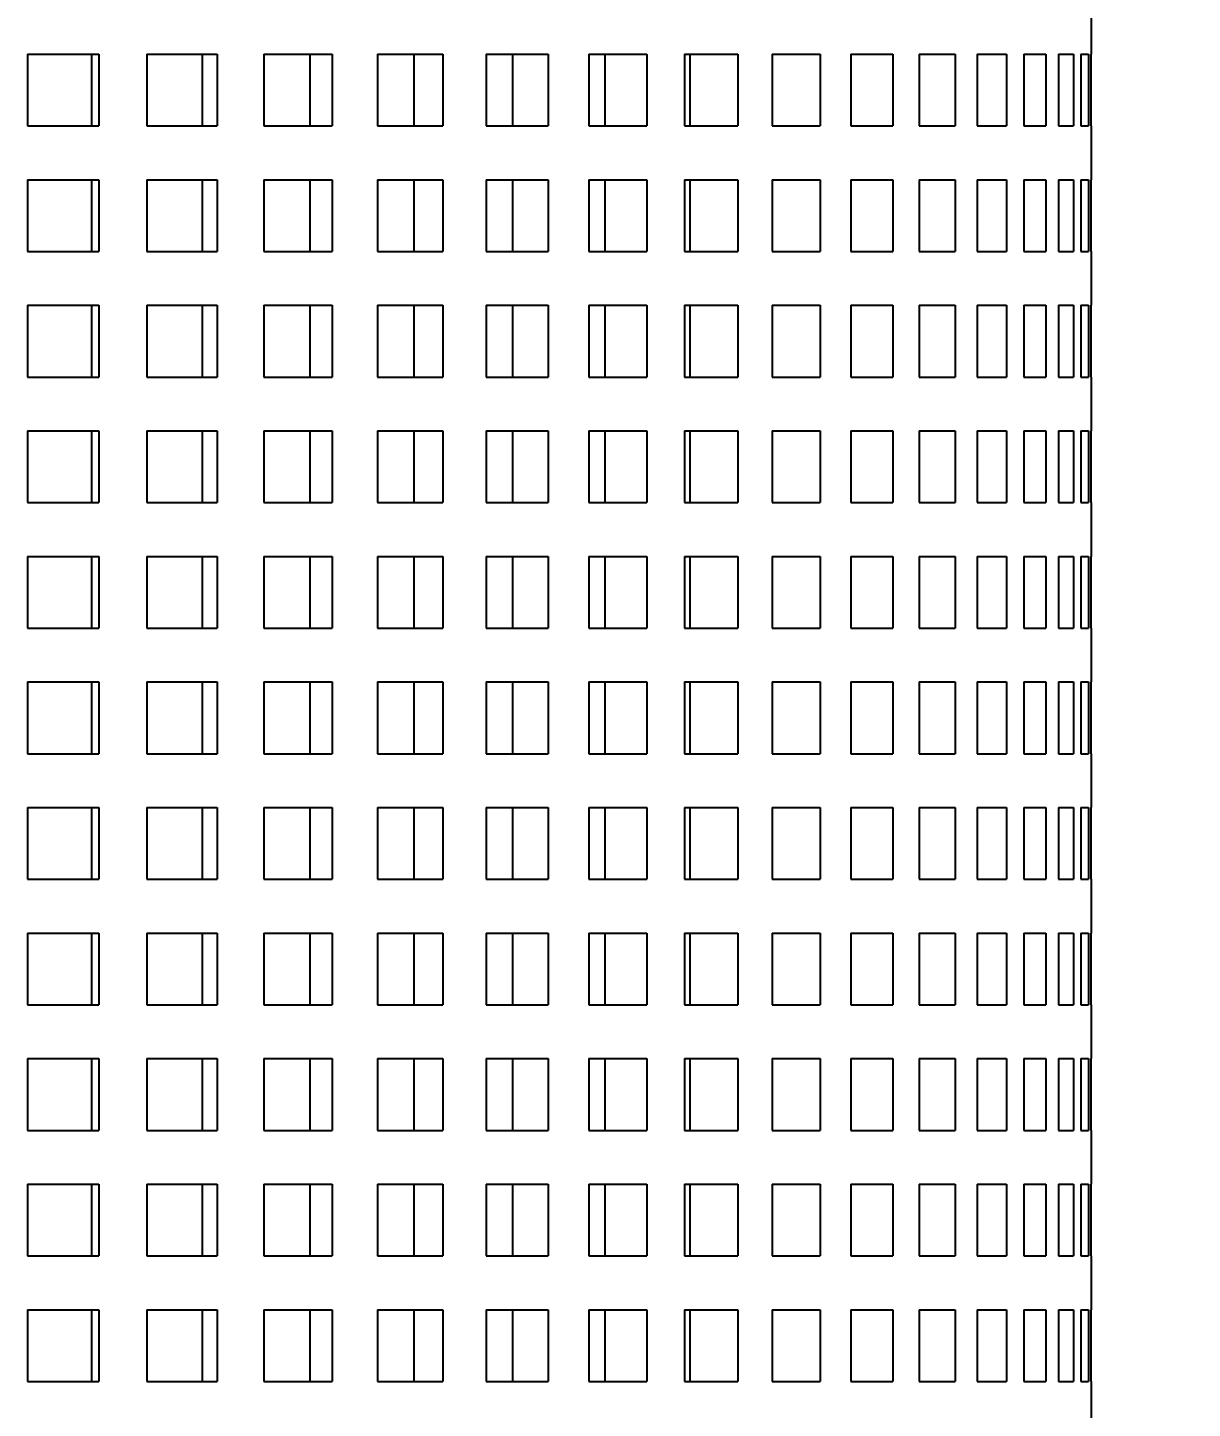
# Model space of a CAD drawing. Extents: x 1 to 420, y 0 to 296.
# Drawn here: x 112.48 to 128.71, y 196.5 to 215.74 of the extents above; entities that cross this region are included whole.
import ezdxf

# ---------------------------------------------------------------- set-up
doc = ezdxf.new("R2010")
doc.units = 0
doc.header["$LTSCALE"] = 12.7
doc.header["$MEASUREMENT"] = 0
doc.header["$PDMODE"] = 33
doc.header["$PDSIZE"] = 1
doc.layers.get('DEFPOINTS').update_dxf_attribs({"linetype": 'CONTINUOUS'})
doc.layers.add('ANNOTATION_TEXT', color=7, linetype='CONTINUOUS')
doc.layers.add('VISIBLE', color=7, linetype='CONTINUOUS')
doc.styles.add('ONSHAPE-STANDARD-DIMENSION', font='')
doc.styles.get('ONSHAPE-STANDARD-DIMENSION').set_extended_font_data('Noto Sans')
doc.dimstyles.new('ONSHAPE-ISO-25$0', dxfattribs={"dimtxt": 3.5, "dimasz": 2.5, "dimexe": 1.25, "dimexo": 0.625, "dimtad": 1, "dimtxsty": 'ONSHAPE-STANDARD-DIMENSION', "dimcen": 2.5, "dimclrd": 7, "dimclre": 7, "dimclrt": 7, "dimadec": 1, "dimazin": 3, "dimtfac": 1, "dimtmove": 0, "dimatfit": 3})

# ---------------------------------------------------------------- blocks, each defined once
blk = doc.blocks.new('*D2')
at = {"layer": 'ANNOTATION_TEXT', "color": 7}
for p, q in [((126.275, 221.874), (162.616, 221.874)), ((161.366, 219.374), (161.366, 168.374)), ((117.993, 165.874), (162.616, 165.874))]:
    blk.add_line(p, q, dxfattribs=at)
for points in [[(161.782, 219.374), (160.949, 219.374), (161.366, 221.874)], [(160.949, 168.374), (161.782, 168.374), (161.366, 165.874)]]:
    blk.add_solid(points, dxfattribs=at)
at = {"layer": 'DEFPOINTS', "color": 0}
for p in [(125.65, 221.874), (117.368, 165.874), (161.366, 165.874), (161.366, 165.874)]:
    blk.add_point(p, dxfattribs=at)
at = {"layer": 'ANNOTATION_TEXT', "color": 7, "insert": (158.973, 193.874), "char_height": 3.5, "attachment_point": 5, "rotation": 90, "style": 'ONSHAPE-STANDARD-DIMENSION'}
blk.add_mtext('112', dxfattribs=at)

msp = doc.modelspace()

# ---------------------------------------------------------------- linework, layer by layer
at = {"layer": 'VISIBLE'}
for p, q in [((127.3053, 215.3736), (127.3053, 216.1236)), ((112.4797, 215.3736), (112.4797, 214.3736)), ((112.4797, 215.3736), (113.4742, 215.3736)), ((113.3696, 215.3736), (113.3696, 214.3736)), ((113.4742, 215.3736), (113.4742, 214.3736)), ((114.1412, 215.3736), (114.1412, 214.3736)), ((114.1412, 215.3736), (115.1193, 215.3736)), ((114.9113, 215.3736), (114.9113, 214.3736)), ((115.1193, 215.3736), (115.1193, 214.3736)), ((115.7716, 215.3736), (115.7716, 214.3736)), ((115.7716, 215.3736), (116.7227, 215.3736)), ((116.4135, 215.3736), (116.4135, 214.3736)), ((116.7227, 215.3736), (116.7227, 214.3736)), ((117.3531, 215.3736), (117.3531, 214.3736)), ((117.3531, 215.3736), (118.2667, 215.3736)), ((117.8597, 215.3736), (117.8597, 214.3736)), ((118.2667, 215.3736), (118.2667, 214.3736)), ((118.8684, 215.3736), (118.8684, 214.3736)), ((118.8684, 215.3736), (119.7344, 215.3736)), ((119.2341, 215.3736), (119.2341, 214.3736)), ((119.7344, 215.3736), (119.7344, 214.3736)), ((120.3008, 215.3736), (120.3008, 214.3736)), ((120.3008, 215.3736), (121.1098, 215.3736)), ((120.5217, 215.3736), (120.5217, 214.3736)), ((121.1098, 215.3736), (121.1098, 214.3736)), ((121.6346, 215.3736), (121.6346, 214.3736)), ((121.6346, 215.3736), (122.3777, 215.3736)), ((121.7083, 215.3736), (121.7083, 214.3736)), ((122.3777, 215.3736), (122.3777, 214.3736)), ((122.8552, 215.3736), (122.8552, 214.3736)), ((122.8552, 215.3736), (123.5244, 215.3736)), ((123.5244, 215.3736), (123.5244, 214.3736)), ((123.9494, 215.3736), (123.9494, 214.3736)), ((123.9494, 215.3736), (124.5371, 215.3736)), ((124.5371, 215.3736), (124.5371, 214.3736)), ((124.9049, 215.3736), (124.9049, 214.3736)), ((124.9049, 215.3736), (125.4049, 215.3736)), ((125.4049, 215.3736), (125.4049, 214.3736)), ((125.7115, 215.3736), (125.7115, 214.3736)), ((125.7115, 215.3736), (126.1183, 215.3736)), ((126.1183, 215.3736), (126.1183, 214.3736)), ((126.3603, 215.3736), (126.3603, 214.3736)), ((126.3603, 215.3736), (126.6693, 215.3736)), ((126.6693, 215.3736), (126.6693, 214.3736)), ((126.8441, 215.3736), (126.8441, 214.3736)), ((126.8441, 215.3736), (127.052, 215.3736)), ((127.052, 215.3736), (127.052, 214.3736)), ((127.1576, 215.3736), (127.1576, 214.3736)), ((127.1576, 215.3736), (127.2621, 215.3736)), ((127.2621, 215.3736), (127.2621, 214.3736)), ((127.2975, 215.3736), (127.2975, 214.3736)), ((127.2975, 215.3736), (127.3053, 215.3736)), ((112.4797, 214.3736), (113.4742, 214.3736)), ((114.1412, 214.3736), (115.1193, 214.3736)), ((115.7716, 214.3736), (116.7227, 214.3736)), ((117.3531, 214.3736), (118.2667, 214.3736)), ((118.8684, 214.3736), (119.7344, 214.3736)), ((120.3008, 214.3736), (121.1098, 214.3736)), ((121.6346, 214.3736), (122.3777, 214.3736)), ((122.8552, 214.3736), (123.5244, 214.3736)), ((123.9494, 214.3736), (124.5371, 214.3736)), ((124.9049, 214.3736), (125.4049, 214.3736)), ((125.7115, 214.3736), (126.1183, 214.3736)), ((126.3603, 214.3736), (126.6693, 214.3736)), ((126.8441, 214.3736), (127.052, 214.3736)), ((127.1576, 214.3736), (127.2621, 214.3736)), ((127.2975, 214.3736), (127.3053, 214.3736)), ((127.3053, 213.6236), (127.3053, 214.3736)), ((112.4797, 213.6236), (112.4797, 212.6236)), ((112.4797, 213.6236), (113.4742, 213.6236)), ((113.3696, 213.6236), (113.3696, 212.6236)), ((113.4742, 213.6236), (113.4742, 212.6236)), ((114.1412, 213.6236), (114.1412, 212.6236)), ((114.1412, 213.6236), (115.1193, 213.6236)), ((114.9113, 213.6236), (114.9113, 212.6236)), ((115.1193, 213.6236), (115.1193, 212.6236)), ((115.7716, 213.6236), (115.7716, 212.6236)), ((115.7716, 213.6236), (116.7227, 213.6236)), ((116.4135, 213.6236), (116.4135, 212.6236)), ((116.7227, 213.6236), (116.7227, 212.6236)), ((117.3531, 213.6236), (117.3531, 212.6236)), ((117.3531, 213.6236), (118.2667, 213.6236)), ((117.8597, 213.6236), (117.8597, 212.6236)), ((118.2667, 213.6236), (118.2667, 212.6236)), ((118.8684, 213.6236), (118.8684, 212.6236)), ((118.8684, 213.6236), (119.7344, 213.6236)), ((119.2341, 213.6236), (119.2341, 212.6236)), ((119.7344, 213.6236), (119.7344, 212.6236)), ((120.3008, 213.6236), (120.3008, 212.6236)), ((120.3008, 213.6236), (121.1098, 213.6236)), ((120.5217, 213.6236), (120.5217, 212.6236)), ((121.1098, 213.6236), (121.1098, 212.6236)), ((121.6346, 213.6236), (121.6346, 212.6236)), ((121.6346, 213.6236), (122.3777, 213.6236)), ((121.7083, 213.6236), (121.7083, 212.6236)), ((122.3777, 213.6236), (122.3777, 212.6236)), ((122.8552, 213.6236), (122.8552, 212.6236)), ((122.8552, 213.6236), (123.5244, 213.6236)), ((123.5244, 213.6236), (123.5244, 212.6236)), ((123.9494, 213.6236), (123.9494, 212.6236)), ((123.9494, 213.6236), (124.5371, 213.6236)), ((124.5371, 213.6236), (124.5371, 212.6236)), ((124.9049, 213.6236), (124.9049, 212.6236)), ((124.9049, 213.6236), (125.4049, 213.6236)), ((125.4049, 213.6236), (125.4049, 212.6236)), ((125.7115, 213.6236), (125.7115, 212.6236)), ((125.7115, 213.6236), (126.1183, 213.6236)), ((126.1183, 213.6236), (126.1183, 212.6236)), ((126.3603, 213.6236), (126.3603, 212.6236)), ((126.3603, 213.6236), (126.6693, 213.6236)), ((126.6693, 213.6236), (126.6693, 212.6236)), ((126.8441, 213.6236), (126.8441, 212.6236)), ((126.8441, 213.6236), (127.052, 213.6236)), ((127.052, 213.6236), (127.052, 212.6236)), ((127.1576, 213.6236), (127.1576, 212.6236)), ((127.1576, 213.6236), (127.2621, 213.6236)), ((127.2621, 213.6236), (127.2621, 212.6236)), ((127.2975, 213.6236), (127.2975, 212.6236)), ((127.2975, 213.6236), (127.3053, 213.6236)), ((112.4797, 212.6236), (113.4742, 212.6236)), ((114.1412, 212.6236), (115.1193, 212.6236)), ((115.7716, 212.6236), (116.7227, 212.6236)), ((117.3531, 212.6236), (118.2667, 212.6236)), ((118.8684, 212.6236), (119.7344, 212.6236)), ((120.3008, 212.6236), (121.1098, 212.6236)), ((121.6346, 212.6236), (122.3777, 212.6236)), ((122.8552, 212.6236), (123.5244, 212.6236)), ((123.9494, 212.6236), (124.5371, 212.6236)), ((124.9049, 212.6236), (125.4049, 212.6236)), ((125.7115, 212.6236), (126.1183, 212.6236)), ((126.3603, 212.6236), (126.6693, 212.6236)), ((126.8441, 212.6236), (127.052, 212.6236)), ((127.1576, 212.6236), (127.2621, 212.6236)), ((127.2975, 212.6236), (127.3053, 212.6236)), ((127.3053, 211.8736), (127.3053, 212.6236)), ((112.4797, 211.8736), (112.4797, 210.8736)), ((112.4797, 211.8736), (113.4742, 211.8736)), ((113.3696, 211.8736), (113.3696, 210.8736)), ((113.4742, 211.8736), (113.4742, 210.8736)), ((114.1412, 211.8736), (114.1412, 210.8736)), ((114.1412, 211.8736), (115.1193, 211.8736)), ((114.9113, 211.8736), (114.9113, 210.8736)), ((115.1193, 211.8736), (115.1193, 210.8736)), ((115.7716, 211.8736), (115.7716, 210.8736)), ((115.7716, 211.8736), (116.7227, 211.8736)), ((116.4135, 211.8736), (116.4135, 210.8736)), ((116.7227, 211.8736), (116.7227, 210.8736)), ((117.3531, 211.8736), (117.3531, 210.8736)), ((117.3531, 211.8736), (118.2667, 211.8736)), ((117.8597, 211.8736), (117.8597, 210.8736)), ((118.2667, 211.8736), (118.2667, 210.8736)), ((118.8684, 211.8736), (118.8684, 210.8736)), ((118.8684, 211.8736), (119.7344, 211.8736)), ((119.2341, 211.8736), (119.2341, 210.8736)), ((119.7344, 211.8736), (119.7344, 210.8736)), ((120.3008, 211.8736), (120.3008, 210.8736)), ((120.3008, 211.8736), (121.1098, 211.8736)), ((120.5217, 211.8736), (120.5217, 210.8736)), ((121.1098, 211.8736), (121.1098, 210.8736)), ((121.6346, 211.8736), (121.6346, 210.8736)), ((121.6346, 211.8736), (122.3777, 211.8736)), ((121.7083, 211.8736), (121.7083, 210.8736)), ((122.3777, 211.8736), (122.3777, 210.8736)), ((122.8552, 211.8736), (122.8552, 210.8736)), ((122.8552, 211.8736), (123.5244, 211.8736)), ((123.5244, 211.8736), (123.5244, 210.8736)), ((123.9494, 211.8736), (123.9494, 210.8736)), ((123.9494, 211.8736), (124.5371, 211.8736)), ((124.5371, 211.8736), (124.5371, 210.8736)), ((124.9049, 211.8736), (124.9049, 210.8736)), ((124.9049, 211.8736), (125.4049, 211.8736)), ((125.4049, 211.8736), (125.4049, 210.8736)), ((125.7115, 211.8736), (125.7115, 210.8736)), ((125.7115, 211.8736), (126.1183, 211.8736)), ((126.1183, 211.8736), (126.1183, 210.8736)), ((126.3603, 211.8736), (126.3603, 210.8736)), ((126.3603, 211.8736), (126.6693, 211.8736)), ((126.6693, 211.8736), (126.6693, 210.8736)), ((126.8441, 211.8736), (126.8441, 210.8736)), ((126.8441, 211.8736), (127.052, 211.8736)), ((127.052, 211.8736), (127.052, 210.8736)), ((127.1576, 211.8736), (127.1576, 210.8736)), ((127.1576, 211.8736), (127.2621, 211.8736)), ((127.2621, 211.8736), (127.2621, 210.8736)), ((127.2975, 211.8736), (127.2975, 210.8736)), ((127.2975, 211.8736), (127.3053, 211.8736)), ((112.4797, 210.8736), (113.4742, 210.8736)), ((114.1412, 210.8736), (115.1193, 210.8736)), ((115.7716, 210.8736), (116.7227, 210.8736)), ((117.3531, 210.8736), (118.2667, 210.8736)), ((118.8684, 210.8736), (119.7344, 210.8736)), ((120.3008, 210.8736), (121.1098, 210.8736)), ((121.6346, 210.8736), (122.3777, 210.8736)), ((122.8552, 210.8736), (123.5244, 210.8736)), ((123.9494, 210.8736), (124.5371, 210.8736)), ((124.9049, 210.8736), (125.4049, 210.8736)), ((125.7115, 210.8736), (126.1183, 210.8736)), ((126.3603, 210.8736), (126.6693, 210.8736)), ((126.8441, 210.8736), (127.052, 210.8736)), ((127.1576, 210.8736), (127.2621, 210.8736)), ((127.2975, 210.8736), (127.3053, 210.8736)), ((127.3053, 210.1236), (127.3053, 210.8736)), ((112.4797, 210.1236), (112.4797, 209.1236)), ((112.4797, 210.1236), (113.4742, 210.1236)), ((113.3696, 210.1236), (113.3696, 209.1236)), ((113.4742, 210.1236), (113.4742, 209.1236)), ((114.1412, 210.1236), (114.1412, 209.1236)), ((114.1412, 210.1236), (115.1193, 210.1236)), ((114.9113, 210.1236), (114.9113, 209.1236)), ((115.1193, 210.1236), (115.1193, 209.1236)), ((115.7716, 210.1236), (115.7716, 209.1236)), ((115.7716, 210.1236), (116.7227, 210.1236)), ((116.4135, 210.1236), (116.4135, 209.1236)), ((116.7227, 210.1236), (116.7227, 209.1236)), ((117.3531, 210.1236), (117.3531, 209.1236)), ((117.3531, 210.1236), (118.2667, 210.1236)), ((117.8597, 210.1236), (117.8597, 209.1236)), ((118.2667, 210.1236), (118.2667, 209.1236)), ((118.8684, 210.1236), (118.8684, 209.1236)), ((118.8684, 210.1236), (119.7344, 210.1236)), ((119.2341, 210.1236), (119.2341, 209.1236)), ((119.7344, 210.1236), (119.7344, 209.1236)), ((120.3008, 210.1236), (120.3008, 209.1236)), ((120.3008, 210.1236), (121.1098, 210.1236)), ((120.5217, 210.1236), (120.5217, 209.1236)), ((121.1098, 210.1236), (121.1098, 209.1236)), ((121.6346, 210.1236), (121.6346, 209.1236)), ((121.6346, 210.1236), (122.3777, 210.1236)), ((121.7083, 210.1236), (121.7083, 209.1236)), ((122.3777, 210.1236), (122.3777, 209.1236)), ((122.8552, 210.1236), (122.8552, 209.1236)), ((122.8552, 210.1236), (123.5244, 210.1236)), ((123.5244, 210.1236), (123.5244, 209.1236)), ((123.9494, 210.1236), (123.9494, 209.1236)), ((123.9494, 210.1236), (124.5371, 210.1236)), ((124.5371, 210.1236), (124.5371, 209.1236)), ((124.9049, 210.1236), (124.9049, 209.1236)), ((124.9049, 210.1236), (125.4049, 210.1236)), ((125.4049, 210.1236), (125.4049, 209.1236)), ((125.7115, 210.1236), (125.7115, 209.1236)), ((125.7115, 210.1236), (126.1183, 210.1236)), ((126.1183, 210.1236), (126.1183, 209.1236)), ((126.3603, 210.1236), (126.3603, 209.1236)), ((126.3603, 210.1236), (126.6693, 210.1236)), ((126.6693, 210.1236), (126.6693, 209.1236)), ((126.8441, 210.1236), (126.8441, 209.1236)), ((126.8441, 210.1236), (127.052, 210.1236)), ((127.052, 210.1236), (127.052, 209.1236)), ((127.1576, 210.1236), (127.1576, 209.1236)), ((127.1576, 210.1236), (127.2621, 210.1236)), ((127.2621, 210.1236), (127.2621, 209.1236)), ((127.2975, 210.1236), (127.2975, 209.1236)), ((127.2975, 210.1236), (127.3053, 210.1236)), ((112.4797, 209.1236), (113.4742, 209.1236)), ((114.1412, 209.1236), (115.1193, 209.1236)), ((115.7716, 209.1236), (116.7227, 209.1236)), ((117.3531, 209.1236), (118.2667, 209.1236)), ((118.8684, 209.1236), (119.7344, 209.1236)), ((120.3008, 209.1236), (121.1098, 209.1236)), ((121.6346, 209.1236), (122.3777, 209.1236)), ((122.8552, 209.1236), (123.5244, 209.1236)), ((123.9494, 209.1236), (124.5371, 209.1236)), ((124.9049, 209.1236), (125.4049, 209.1236)), ((125.7115, 209.1236), (126.1183, 209.1236)), ((126.3603, 209.1236), (126.6693, 209.1236)), ((126.8441, 209.1236), (127.052, 209.1236)), ((127.1576, 209.1236), (127.2621, 209.1236)), ((127.2975, 209.1236), (127.3053, 209.1236)), ((127.3053, 208.3736), (127.3053, 209.1236)), ((112.4797, 208.3736), (112.4797, 207.3736)), ((112.4797, 208.3736), (113.4742, 208.3736)), ((113.3696, 208.3736), (113.3696, 207.3736)), ((113.4742, 208.3736), (113.4742, 207.3736)), ((114.1412, 208.3736), (114.1412, 207.3736)), ((114.1412, 208.3736), (115.1193, 208.3736)), ((114.9113, 208.3736), (114.9113, 207.3736)), ((115.1193, 208.3736), (115.1193, 207.3736)), ((115.7716, 208.3736), (115.7716, 207.3736)), ((115.7716, 208.3736), (116.7227, 208.3736)), ((116.4135, 208.3736), (116.4135, 207.3736)), ((116.7227, 208.3736), (116.7227, 207.3736)), ((117.3531, 208.3736), (117.3531, 207.3736)), ((117.3531, 208.3736), (118.2667, 208.3736)), ((117.8597, 208.3736), (117.8597, 207.3736)), ((118.2667, 208.3736), (118.2667, 207.3736)), ((118.8684, 208.3736), (118.8684, 207.3736)), ((118.8684, 208.3736), (119.7344, 208.3736)), ((119.2341, 208.3736), (119.2341, 207.3736)), ((119.7344, 208.3736), (119.7344, 207.3736)), ((120.3008, 208.3736), (120.3008, 207.3736)), ((120.3008, 208.3736), (121.1098, 208.3736)), ((120.5217, 208.3736), (120.5217, 207.3736)), ((121.1098, 208.3736), (121.1098, 207.3736)), ((121.6346, 208.3736), (121.6346, 207.3736)), ((121.6346, 208.3736), (122.3777, 208.3736)), ((121.7083, 208.3736), (121.7083, 207.3736)), ((122.3777, 208.3736), (122.3777, 207.3736)), ((122.8552, 208.3736), (122.8552, 207.3736)), ((122.8552, 208.3736), (123.5244, 208.3736)), ((123.5244, 208.3736), (123.5244, 207.3736)), ((123.9494, 208.3736), (123.9494, 207.3736)), ((123.9494, 208.3736), (124.5371, 208.3736)), ((124.5371, 208.3736), (124.5371, 207.3736)), ((124.9049, 208.3736), (124.9049, 207.3736)), ((124.9049, 208.3736), (125.4049, 208.3736)), ((125.4049, 208.3736), (125.4049, 207.3736)), ((125.7115, 208.3736), (125.7115, 207.3736)), ((125.7115, 208.3736), (126.1183, 208.3736)), ((126.1183, 208.3736), (126.1183, 207.3736)), ((126.3603, 208.3736), (126.3603, 207.3736)), ((126.3603, 208.3736), (126.6693, 208.3736)), ((126.6693, 208.3736), (126.6693, 207.3736)), ((126.8441, 208.3736), (126.8441, 207.3736)), ((126.8441, 208.3736), (127.052, 208.3736)), ((127.052, 208.3736), (127.052, 207.3736)), ((127.1576, 208.3736), (127.1576, 207.3736)), ((127.1576, 208.3736), (127.2621, 208.3736)), ((127.2621, 208.3736), (127.2621, 207.3736)), ((127.2975, 208.3736), (127.2975, 207.3736)), ((127.2975, 208.3736), (127.3053, 208.3736)), ((112.4797, 207.3736), (113.4742, 207.3736)), ((114.1412, 207.3736), (115.1193, 207.3736)), ((115.7716, 207.3736), (116.7227, 207.3736)), ((117.3531, 207.3736), (118.2667, 207.3736)), ((118.8684, 207.3736), (119.7344, 207.3736)), ((120.3008, 207.3736), (121.1098, 207.3736)), ((121.6346, 207.3736), (122.3777, 207.3736)), ((122.8552, 207.3736), (123.5244, 207.3736)), ((123.9494, 207.3736), (124.5371, 207.3736)), ((124.9049, 207.3736), (125.4049, 207.3736)), ((125.7115, 207.3736), (126.1183, 207.3736)), ((126.3603, 207.3736), (126.6693, 207.3736)), ((126.8441, 207.3736), (127.052, 207.3736)), ((127.1576, 207.3736), (127.2621, 207.3736)), ((127.2975, 207.3736), (127.3053, 207.3736)), ((127.3053, 206.6236), (127.3053, 207.3736)), ((112.4797, 206.6236), (112.4797, 205.6236)), ((112.4797, 206.6236), (113.4742, 206.6236)), ((113.3696, 206.6236), (113.3696, 205.6236)), ((113.4742, 206.6236), (113.4742, 205.6236)), ((114.1412, 206.6236), (114.1412, 205.6236)), ((114.1412, 206.6236), (115.1193, 206.6236)), ((114.9113, 206.6236), (114.9113, 205.6236)), ((115.1193, 206.6236), (115.1193, 205.6236)), ((115.7716, 206.6236), (115.7716, 205.6236)), ((115.7716, 206.6236), (116.7227, 206.6236)), ((116.4135, 206.6236), (116.4135, 205.6236)), ((116.7227, 206.6236), (116.7227, 205.6236)), ((117.3531, 206.6236), (117.3531, 205.6236)), ((117.3531, 206.6236), (118.2667, 206.6236)), ((117.8597, 206.6236), (117.8597, 205.6236)), ((118.2667, 206.6236), (118.2667, 205.6236)), ((118.8684, 206.6236), (118.8684, 205.6236)), ((118.8684, 206.6236), (119.7344, 206.6236)), ((119.2341, 206.6236), (119.2341, 205.6236)), ((119.7344, 206.6236), (119.7344, 205.6236)), ((120.3008, 206.6236), (120.3008, 205.6236)), ((120.3008, 206.6236), (121.1098, 206.6236)), ((120.5217, 206.6236), (120.5217, 205.6236)), ((121.1098, 206.6236), (121.1098, 205.6236)), ((121.6346, 206.6236), (121.6346, 205.6236)), ((121.6346, 206.6236), (122.3777, 206.6236)), ((121.7083, 206.6236), (121.7083, 205.6236)), ((122.3777, 206.6236), (122.3777, 205.6236)), ((122.8552, 206.6236), (122.8552, 205.6236)), ((122.8552, 206.6236), (123.5244, 206.6236)), ((123.5244, 206.6236), (123.5244, 205.6236)), ((123.9494, 206.6236), (123.9494, 205.6236)), ((123.9494, 206.6236), (124.5371, 206.6236)), ((124.5371, 206.6236), (124.5371, 205.6236)), ((124.9049, 206.6236), (124.9049, 205.6236)), ((124.9049, 206.6236), (125.4049, 206.6236)), ((125.4049, 206.6236), (125.4049, 205.6236)), ((125.7115, 206.6236), (125.7115, 205.6236)), ((125.7115, 206.6236), (126.1183, 206.6236)), ((126.1183, 206.6236), (126.1183, 205.6236)), ((126.3603, 206.6236), (126.3603, 205.6236)), ((126.3603, 206.6236), (126.6693, 206.6236)), ((126.6693, 206.6236), (126.6693, 205.6236)), ((126.8441, 206.6236), (126.8441, 205.6236)), ((126.8441, 206.6236), (127.052, 206.6236)), ((127.052, 206.6236), (127.052, 205.6236)), ((127.1576, 206.6236), (127.1576, 205.6236)), ((127.1576, 206.6236), (127.2621, 206.6236)), ((127.2621, 206.6236), (127.2621, 205.6236)), ((127.2975, 206.6236), (127.2975, 205.6236)), ((127.2975, 206.6236), (127.3053, 206.6236)), ((112.4797, 205.6236), (113.4742, 205.6236)), ((114.1412, 205.6236), (115.1193, 205.6236)), ((115.7716, 205.6236), (116.7227, 205.6236)), ((117.3531, 205.6236), (118.2667, 205.6236)), ((118.8684, 205.6236), (119.7344, 205.6236)), ((120.3008, 205.6236), (121.1098, 205.6236)), ((121.6346, 205.6236), (122.3777, 205.6236)), ((122.8552, 205.6236), (123.5244, 205.6236)), ((123.9494, 205.6236), (124.5371, 205.6236)), ((124.9049, 205.6236), (125.4049, 205.6236)), ((125.7115, 205.6236), (126.1183, 205.6236)), ((126.3603, 205.6236), (126.6693, 205.6236)), ((126.8441, 205.6236), (127.052, 205.6236)), ((127.1576, 205.6236), (127.2621, 205.6236)), ((127.2975, 205.6236), (127.3053, 205.6236)), ((127.3053, 204.8736), (127.3053, 205.6236)), ((112.4797, 204.8736), (112.4797, 203.8736)), ((112.4797, 204.8736), (113.4742, 204.8736)), ((113.3696, 204.8736), (113.3696, 203.8736)), ((113.4742, 204.8736), (113.4742, 203.8736)), ((114.1412, 204.8736), (114.1412, 203.8736)), ((114.1412, 204.8736), (115.1193, 204.8736)), ((114.9113, 204.8736), (114.9113, 203.8736)), ((115.1193, 204.8736), (115.1193, 203.8736)), ((115.7716, 204.8736), (115.7716, 203.8736)), ((115.7716, 204.8736), (116.7227, 204.8736)), ((116.4135, 204.8736), (116.4135, 203.8736)), ((116.7227, 204.8736), (116.7227, 203.8736)), ((117.3531, 204.8736), (117.3531, 203.8736)), ((117.3531, 204.8736), (118.2667, 204.8736)), ((117.8597, 204.8736), (117.8597, 203.8736)), ((118.2667, 204.8736), (118.2667, 203.8736)), ((118.8684, 204.8736), (118.8684, 203.8736)), ((118.8684, 204.8736), (119.7344, 204.8736)), ((119.2341, 204.8736), (119.2341, 203.8736)), ((119.7344, 204.8736), (119.7344, 203.8736)), ((120.3008, 204.8736), (120.3008, 203.8736)), ((120.3008, 204.8736), (121.1098, 204.8736)), ((120.5217, 204.8736), (120.5217, 203.8736)), ((121.1098, 204.8736), (121.1098, 203.8736)), ((121.6346, 204.8736), (121.6346, 203.8736)), ((121.6346, 204.8736), (122.3777, 204.8736)), ((121.7083, 204.8736), (121.7083, 203.8736)), ((122.3777, 204.8736), (122.3777, 203.8736)), ((122.8552, 204.8736), (122.8552, 203.8736)), ((122.8552, 204.8736), (123.5244, 204.8736)), ((123.5244, 204.8736), (123.5244, 203.8736)), ((123.9494, 204.8736), (123.9494, 203.8736)), ((123.9494, 204.8736), (124.5371, 204.8736)), ((124.5371, 204.8736), (124.5371, 203.8736)), ((124.9049, 204.8736), (124.9049, 203.8736)), ((124.9049, 204.8736), (125.4049, 204.8736)), ((125.4049, 204.8736), (125.4049, 203.8736)), ((125.7115, 204.8736), (125.7115, 203.8736)), ((125.7115, 204.8736), (126.1183, 204.8736)), ((126.1183, 204.8736), (126.1183, 203.8736)), ((126.3603, 204.8736), (126.3603, 203.8736)), ((126.3603, 204.8736), (126.6693, 204.8736)), ((126.6693, 204.8736), (126.6693, 203.8736)), ((126.8441, 204.8736), (126.8441, 203.8736)), ((126.8441, 204.8736), (127.052, 204.8736)), ((127.052, 204.8736), (127.052, 203.8736)), ((127.1576, 204.8736), (127.1576, 203.8736)), ((127.1576, 204.8736), (127.2621, 204.8736)), ((127.2621, 204.8736), (127.2621, 203.8736)), ((127.2975, 204.8736), (127.2975, 203.8736)), ((127.2975, 204.8736), (127.3053, 204.8736)), ((112.4797, 203.8736), (113.4742, 203.8736)), ((114.1412, 203.8736), (115.1193, 203.8736)), ((115.7716, 203.8736), (116.7227, 203.8736)), ((117.3531, 203.8736), (118.2667, 203.8736)), ((118.8684, 203.8736), (119.7344, 203.8736)), ((120.3008, 203.8736), (121.1098, 203.8736)), ((121.6346, 203.8736), (122.3777, 203.8736)), ((122.8552, 203.8736), (123.5244, 203.8736)), ((123.9494, 203.8736), (124.5371, 203.8736)), ((124.9049, 203.8736), (125.4049, 203.8736)), ((125.7115, 203.8736), (126.1183, 203.8736)), ((126.3603, 203.8736), (126.6693, 203.8736)), ((126.8441, 203.8736), (127.052, 203.8736)), ((127.1576, 203.8736), (127.2621, 203.8736)), ((127.2975, 203.8736), (127.3053, 203.8736)), ((127.3053, 203.1236), (127.3053, 203.8736)), ((112.4797, 203.1236), (112.4797, 202.1236)), ((112.4797, 203.1236), (113.4742, 203.1236)), ((113.3696, 203.1236), (113.3696, 202.1236)), ((113.4742, 203.1236), (113.4742, 202.1236)), ((114.1412, 203.1236), (114.1412, 202.1236)), ((114.1412, 203.1236), (115.1193, 203.1236)), ((114.9113, 203.1236), (114.9113, 202.1236)), ((115.1193, 203.1236), (115.1193, 202.1236)), ((115.7716, 203.1236), (115.7716, 202.1236)), ((115.7716, 203.1236), (116.7227, 203.1236)), ((116.4135, 203.1236), (116.4135, 202.1236)), ((116.7227, 203.1236), (116.7227, 202.1236)), ((117.3531, 203.1236), (117.3531, 202.1236)), ((117.3531, 203.1236), (118.2667, 203.1236)), ((117.8597, 203.1236), (117.8597, 202.1236)), ((118.2667, 203.1236), (118.2667, 202.1236)), ((118.8684, 203.1236), (118.8684, 202.1236)), ((118.8684, 203.1236), (119.7344, 203.1236)), ((119.2341, 203.1236), (119.2341, 202.1236)), ((119.7344, 203.1236), (119.7344, 202.1236)), ((120.3008, 203.1236), (120.3008, 202.1236)), ((120.3008, 203.1236), (121.1098, 203.1236)), ((120.5217, 203.1236), (120.5217, 202.1236)), ((121.1098, 203.1236), (121.1098, 202.1236)), ((121.6346, 203.1236), (121.6346, 202.1236)), ((121.6346, 203.1236), (122.3777, 203.1236)), ((121.7083, 203.1236), (121.7083, 202.1236)), ((122.3777, 203.1236), (122.3777, 202.1236)), ((122.8552, 203.1236), (122.8552, 202.1236)), ((122.8552, 203.1236), (123.5244, 203.1236)), ((123.5244, 203.1236), (123.5244, 202.1236)), ((123.9494, 203.1236), (123.9494, 202.1236)), ((123.9494, 203.1236), (124.5371, 203.1236)), ((124.5371, 203.1236), (124.5371, 202.1236)), ((124.9049, 203.1236), (124.9049, 202.1236)), ((124.9049, 203.1236), (125.4049, 203.1236)), ((125.4049, 203.1236), (125.4049, 202.1236)), ((125.7115, 203.1236), (125.7115, 202.1236)), ((125.7115, 203.1236), (126.1183, 203.1236)), ((126.1183, 203.1236), (126.1183, 202.1236)), ((126.3603, 203.1236), (126.3603, 202.1236)), ((126.3603, 203.1236), (126.6693, 203.1236)), ((126.6693, 203.1236), (126.6693, 202.1236)), ((126.8441, 203.1236), (126.8441, 202.1236)), ((126.8441, 203.1236), (127.052, 203.1236)), ((127.052, 203.1236), (127.052, 202.1236)), ((127.1576, 203.1236), (127.1576, 202.1236)), ((127.1576, 203.1236), (127.2621, 203.1236)), ((127.2621, 203.1236), (127.2621, 202.1236)), ((127.2975, 203.1236), (127.2975, 202.1236)), ((127.2975, 203.1236), (127.3053, 203.1236)), ((112.4797, 202.1236), (113.4742, 202.1236)), ((114.1412, 202.1236), (115.1193, 202.1236)), ((115.7716, 202.1236), (116.7227, 202.1236)), ((117.3531, 202.1236), (118.2667, 202.1236)), ((118.8684, 202.1236), (119.7344, 202.1236)), ((120.3008, 202.1236), (121.1098, 202.1236)), ((121.6346, 202.1236), (122.3777, 202.1236)), ((122.8552, 202.1236), (123.5244, 202.1236)), ((123.9494, 202.1236), (124.5371, 202.1236)), ((124.9049, 202.1236), (125.4049, 202.1236)), ((125.7115, 202.1236), (126.1183, 202.1236)), ((126.3603, 202.1236), (126.6693, 202.1236)), ((126.8441, 202.1236), (127.052, 202.1236)), ((127.1576, 202.1236), (127.2621, 202.1236)), ((127.2975, 202.1236), (127.3053, 202.1236)), ((127.3053, 201.3736), (127.3053, 202.1236)), ((112.4797, 201.3736), (112.4797, 200.3736)), ((112.4797, 201.3736), (113.4742, 201.3736)), ((113.3696, 201.3736), (113.3696, 200.3736)), ((113.4742, 201.3736), (113.4742, 200.3736)), ((114.1412, 201.3736), (114.1412, 200.3736)), ((114.1412, 201.3736), (115.1193, 201.3736)), ((114.9113, 201.3736), (114.9113, 200.3736)), ((115.1193, 201.3736), (115.1193, 200.3736)), ((115.7716, 201.3736), (115.7716, 200.3736)), ((115.7716, 201.3736), (116.7227, 201.3736)), ((116.4135, 201.3736), (116.4135, 200.3736)), ((116.7227, 201.3736), (116.7227, 200.3736)), ((117.3531, 201.3736), (117.3531, 200.3736)), ((117.3531, 201.3736), (118.2667, 201.3736)), ((117.8597, 201.3736), (117.8597, 200.3736)), ((118.2667, 201.3736), (118.2667, 200.3736)), ((118.8684, 201.3736), (118.8684, 200.3736)), ((118.8684, 201.3736), (119.7344, 201.3736)), ((119.2341, 201.3736), (119.2341, 200.3736)), ((119.7344, 201.3736), (119.7344, 200.3736)), ((120.3008, 201.3736), (120.3008, 200.3736)), ((120.3008, 201.3736), (121.1098, 201.3736)), ((120.5217, 201.3736), (120.5217, 200.3736)), ((121.1098, 201.3736), (121.1098, 200.3736)), ((121.6346, 201.3736), (121.6346, 200.3736)), ((121.6346, 201.3736), (122.3777, 201.3736)), ((121.7083, 201.3736), (121.7083, 200.3736)), ((122.3777, 201.3736), (122.3777, 200.3736)), ((122.8552, 201.3736), (122.8552, 200.3736)), ((122.8552, 201.3736), (123.5244, 201.3736)), ((123.5244, 201.3736), (123.5244, 200.3736)), ((123.9494, 201.3736), (123.9494, 200.3736)), ((123.9494, 201.3736), (124.5371, 201.3736)), ((124.5371, 201.3736), (124.5371, 200.3736)), ((124.9049, 201.3736), (124.9049, 200.3736)), ((124.9049, 201.3736), (125.4049, 201.3736)), ((125.4049, 201.3736), (125.4049, 200.3736)), ((125.7115, 201.3736), (125.7115, 200.3736)), ((125.7115, 201.3736), (126.1183, 201.3736)), ((126.1183, 201.3736), (126.1183, 200.3736)), ((126.3603, 201.3736), (126.3603, 200.3736)), ((126.3603, 201.3736), (126.6693, 201.3736)), ((126.6693, 201.3736), (126.6693, 200.3736)), ((126.8441, 201.3736), (126.8441, 200.3736)), ((126.8441, 201.3736), (127.052, 201.3736)), ((127.052, 201.3736), (127.052, 200.3736)), ((127.1576, 201.3736), (127.1576, 200.3736)), ((127.1576, 201.3736), (127.2621, 201.3736)), ((127.2621, 201.3736), (127.2621, 200.3736)), ((127.2975, 201.3736), (127.2975, 200.3736)), ((127.2975, 201.3736), (127.3053, 201.3736)), ((112.4797, 200.3736), (113.4742, 200.3736)), ((114.1412, 200.3736), (115.1193, 200.3736)), ((115.7716, 200.3736), (116.7227, 200.3736)), ((117.3531, 200.3736), (118.2667, 200.3736)), ((118.8684, 200.3736), (119.7344, 200.3736)), ((120.3008, 200.3736), (121.1098, 200.3736)), ((121.6346, 200.3736), (122.3777, 200.3736)), ((122.8552, 200.3736), (123.5244, 200.3736)), ((123.9494, 200.3736), (124.5371, 200.3736)), ((124.9049, 200.3736), (125.4049, 200.3736)), ((125.7115, 200.3736), (126.1183, 200.3736)), ((126.3603, 200.3736), (126.6693, 200.3736)), ((126.8441, 200.3736), (127.052, 200.3736)), ((127.1576, 200.3736), (127.2621, 200.3736)), ((127.2975, 200.3736), (127.3053, 200.3736)), ((127.3053, 199.6236), (127.3053, 200.3736)), ((112.4797, 199.6236), (112.4797, 198.6236)), ((112.4797, 199.6236), (113.4742, 199.6236)), ((113.3696, 199.6236), (113.3696, 198.6236)), ((113.4742, 199.6236), (113.4742, 198.6236)), ((114.1412, 199.6236), (114.1412, 198.6236)), ((114.1412, 199.6236), (115.1193, 199.6236)), ((114.9113, 199.6236), (114.9113, 198.6236)), ((115.1193, 199.6236), (115.1193, 198.6236)), ((115.7716, 199.6236), (115.7716, 198.6236)), ((115.7716, 199.6236), (116.7227, 199.6236)), ((116.4135, 199.6236), (116.4135, 198.6236)), ((116.7227, 199.6236), (116.7227, 198.6236)), ((117.3531, 199.6236), (117.3531, 198.6236)), ((117.3531, 199.6236), (118.2667, 199.6236)), ((117.8597, 199.6236), (117.8597, 198.6236)), ((118.2667, 199.6236), (118.2667, 198.6236)), ((118.8684, 199.6236), (118.8684, 198.6236)), ((118.8684, 199.6236), (119.7344, 199.6236)), ((119.2341, 199.6236), (119.2341, 198.6236)), ((119.7344, 199.6236), (119.7344, 198.6236)), ((120.3008, 199.6236), (120.3008, 198.6236)), ((120.3008, 199.6236), (121.1098, 199.6236)), ((120.5217, 199.6236), (120.5217, 198.6236)), ((121.1098, 199.6236), (121.1098, 198.6236)), ((121.6346, 199.6236), (121.6346, 198.6236)), ((121.6346, 199.6236), (122.3777, 199.6236)), ((121.7083, 199.6236), (121.7083, 198.6236)), ((122.3777, 199.6236), (122.3777, 198.6236)), ((122.8552, 199.6236), (122.8552, 198.6236)), ((122.8552, 199.6236), (123.5244, 199.6236)), ((123.5244, 199.6236), (123.5244, 198.6236)), ((123.9494, 199.6236), (123.9494, 198.6236)), ((123.9494, 199.6236), (124.5371, 199.6236)), ((124.5371, 199.6236), (124.5371, 198.6236)), ((124.9049, 199.6236), (124.9049, 198.6236)), ((124.9049, 199.6236), (125.4049, 199.6236)), ((125.4049, 199.6236), (125.4049, 198.6236)), ((125.7115, 199.6236), (125.7115, 198.6236)), ((125.7115, 199.6236), (126.1183, 199.6236)), ((126.1183, 199.6236), (126.1183, 198.6236)), ((126.3603, 199.6236), (126.3603, 198.6236)), ((126.3603, 199.6236), (126.6693, 199.6236)), ((126.6693, 199.6236), (126.6693, 198.6236)), ((126.8441, 199.6236), (126.8441, 198.6236)), ((126.8441, 199.6236), (127.052, 199.6236)), ((127.052, 199.6236), (127.052, 198.6236)), ((127.1576, 199.6236), (127.1576, 198.6236)), ((127.1576, 199.6236), (127.2621, 199.6236)), ((127.2621, 199.6236), (127.2621, 198.6236)), ((127.2975, 199.6236), (127.2975, 198.6236)), ((127.2975, 199.6236), (127.3053, 199.6236)), ((112.4797, 198.6236), (113.4742, 198.6236)), ((114.1412, 198.6236), (115.1193, 198.6236)), ((115.7716, 198.6236), (116.7227, 198.6236)), ((117.3531, 198.6236), (118.2667, 198.6236)), ((118.8684, 198.6236), (119.7344, 198.6236)), ((120.3008, 198.6236), (121.1098, 198.6236)), ((121.6346, 198.6236), (122.3777, 198.6236)), ((122.8552, 198.6236), (123.5244, 198.6236)), ((123.9494, 198.6236), (124.5371, 198.6236)), ((124.9049, 198.6236), (125.4049, 198.6236)), ((125.7115, 198.6236), (126.1183, 198.6236)), ((126.3603, 198.6236), (126.6693, 198.6236)), ((126.8441, 198.6236), (127.052, 198.6236)), ((127.1576, 198.6236), (127.2621, 198.6236)), ((127.2975, 198.6236), (127.3053, 198.6236)), ((127.3053, 197.8736), (127.3053, 198.6236)), ((112.4797, 197.8736), (112.4797, 196.8736)), ((112.4797, 197.8736), (113.4742, 197.8736)), ((113.3696, 197.8736), (113.3696, 196.8736)), ((113.4742, 197.8736), (113.4742, 196.8736)), ((114.1412, 197.8736), (114.1412, 196.8736)), ((114.1412, 197.8736), (115.1193, 197.8736)), ((114.9113, 197.8736), (114.9113, 196.8736)), ((115.1193, 197.8736), (115.1193, 196.8736)), ((115.7716, 197.8736), (115.7716, 196.8736)), ((115.7716, 197.8736), (116.7227, 197.8736)), ((116.4135, 197.8736), (116.4135, 196.8736)), ((116.7227, 197.8736), (116.7227, 196.8736)), ((117.3531, 197.8736), (117.3531, 196.8736)), ((117.3531, 197.8736), (118.2667, 197.8736)), ((117.8597, 197.8736), (117.8597, 196.8736)), ((118.2667, 197.8736), (118.2667, 196.8736)), ((118.8684, 197.8736), (118.8684, 196.8736)), ((118.8684, 197.8736), (119.7344, 197.8736)), ((119.2341, 197.8736), (119.2341, 196.8736)), ((119.7344, 197.8736), (119.7344, 196.8736)), ((120.3008, 197.8736), (120.3008, 196.8736)), ((120.3008, 197.8736), (121.1098, 197.8736)), ((120.5217, 197.8736), (120.5217, 196.8736)), ((121.1098, 197.8736), (121.1098, 196.8736)), ((121.6346, 197.8736), (121.6346, 196.8736)), ((121.6346, 197.8736), (122.3777, 197.8736)), ((121.7083, 197.8736), (121.7083, 196.8736)), ((122.3777, 197.8736), (122.3777, 196.8736)), ((122.8552, 197.8736), (122.8552, 196.8736)), ((122.8552, 197.8736), (123.5244, 197.8736)), ((123.5244, 197.8736), (123.5244, 196.8736)), ((123.9494, 197.8736), (123.9494, 196.8736)), ((123.9494, 197.8736), (124.5371, 197.8736)), ((124.5371, 197.8736), (124.5371, 196.8736)), ((124.9049, 197.8736), (124.9049, 196.8736)), ((124.9049, 197.8736), (125.4049, 197.8736)), ((125.4049, 197.8736), (125.4049, 196.8736)), ((125.7115, 197.8736), (125.7115, 196.8736)), ((125.7115, 197.8736), (126.1183, 197.8736)), ((126.1183, 197.8736), (126.1183, 196.8736)), ((126.3603, 197.8736), (126.3603, 196.8736)), ((126.3603, 197.8736), (126.6693, 197.8736)), ((126.6693, 197.8736), (126.6693, 196.8736)), ((126.8441, 197.8736), (126.8441, 196.8736)), ((126.8441, 197.8736), (127.052, 197.8736)), ((127.052, 197.8736), (127.052, 196.8736)), ((127.1576, 197.8736), (127.1576, 196.8736)), ((127.1576, 197.8736), (127.2621, 197.8736)), ((127.2621, 197.8736), (127.2621, 196.8736)), ((127.2975, 197.8736), (127.2975, 196.8736)), ((127.2975, 197.8736), (127.3053, 197.8736)), ((112.4797, 196.8736), (113.4742, 196.8736)), ((114.1412, 196.8736), (115.1193, 196.8736)), ((115.7716, 196.8736), (116.7227, 196.8736)), ((117.3531, 196.8736), (118.2667, 196.8736)), ((118.8684, 196.8736), (119.7344, 196.8736)), ((120.3008, 196.8736), (121.1098, 196.8736)), ((121.6346, 196.8736), (122.3777, 196.8736)), ((122.8552, 196.8736), (123.5244, 196.8736)), ((123.9494, 196.8736), (124.5371, 196.8736)), ((124.9049, 196.8736), (125.4049, 196.8736)), ((125.7115, 196.8736), (126.1183, 196.8736)), ((126.3603, 196.8736), (126.6693, 196.8736)), ((126.8441, 196.8736), (127.052, 196.8736)), ((127.1576, 196.8736), (127.2621, 196.8736)), ((127.2975, 196.8736), (127.3053, 196.8736)), ((127.3053, 196.1236), (127.3053, 196.8736))]:
    msp.add_line(p, q, dxfattribs=at)

# ---------------------------------------------------------------- dimensions: what is measured, and where the dimension line sits
at = {"layer": 'ANNOTATION_TEXT'}
dim = msp.add_linear_dim(base=(161.3656, 165.8736), p1=(125.65, 221.8736, -8.25), p2=(117.3679, 165.8736, 4.1967), angle=90, dimstyle='ONSHAPE-ISO-25$0', override={"dimlfac": 2, "dimpost": ''}, dxfattribs=at)
dim.commit()
dim.dimension.update_dxf_attribs({"geometry": '*D2', "text_midpoint": (161.3656, 193.8736), "dimtype": 160})

doc.saveas('drawing.dxf')
